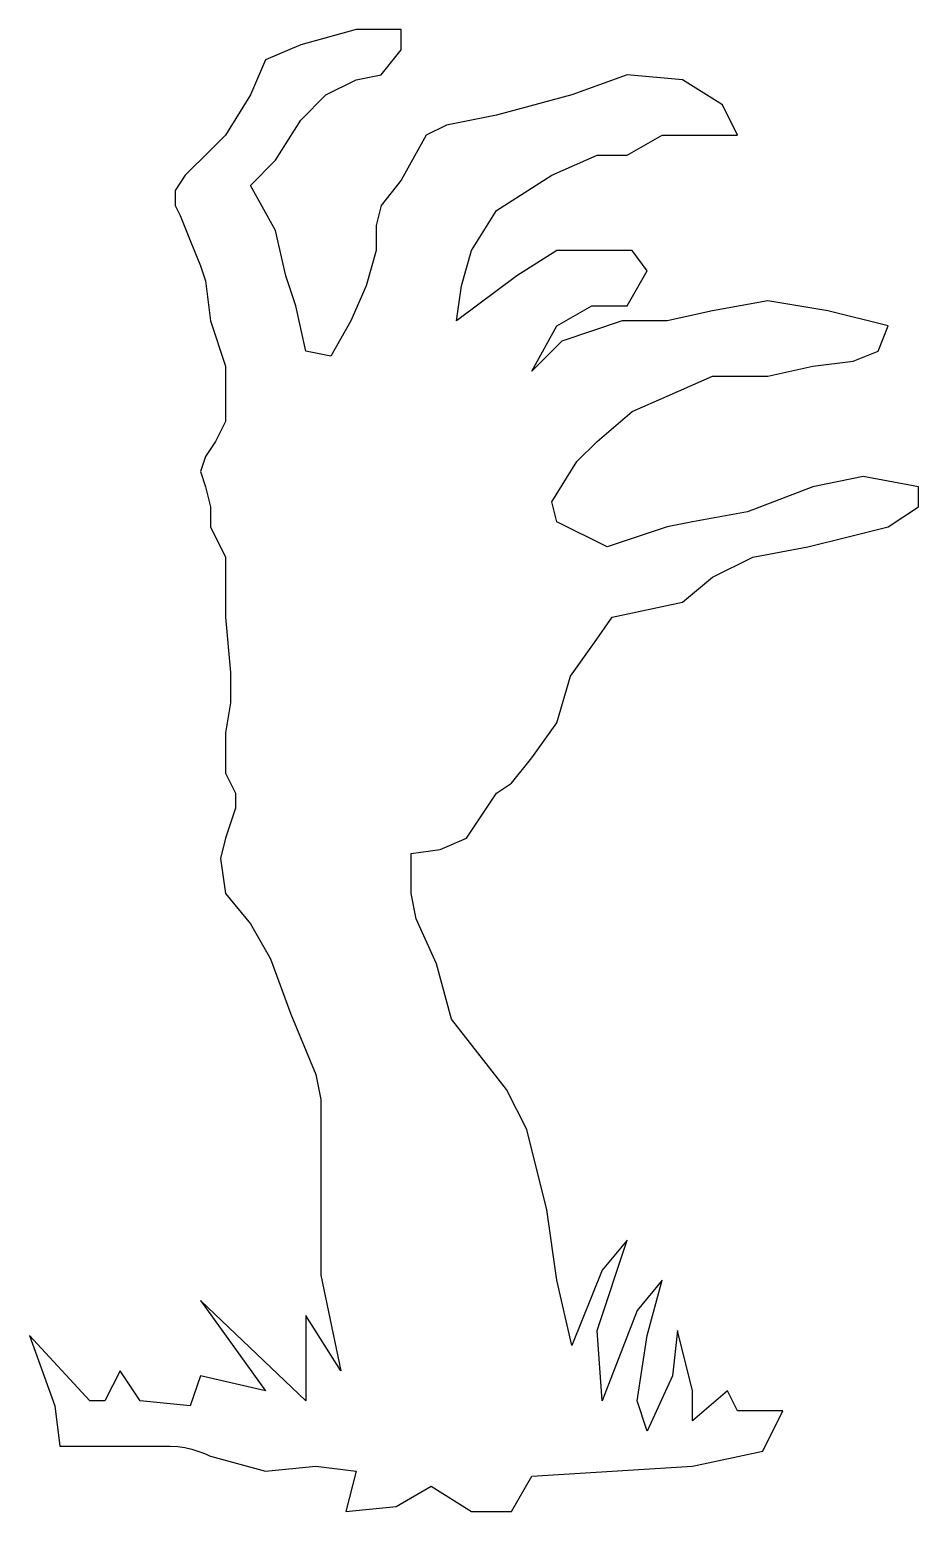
# Model space of a CAD drawing. Header units: centimetres. Extents: x -7 to 6.4, y -12.2 to 10.1.
import ezdxf

# ---------------------------------------------------------------- set-up
doc = ezdxf.new("R2010")
doc.units = ezdxf.units.CM
doc.header["$MEASUREMENT"] = 0
doc.layers.add('Layer 1', color=7, linetype='Continuous')

msp = doc.modelspace()

# ---------------------------------------------------------------- linework, layer by layer
at = {"layer": 'Layer 1', "lineweight": 25}
msp.add_open_spline([(-6.59315, -10.59568), (-6.59315, -10.59568), (-6.97113, -9.53735), (-6.97113, -9.53735), (-6.97113, -9.53735), (-6.97113, -9.53735), (-6.06399, -10.52009), (-6.06399, -10.52009), (-6.06399, -10.52009), (-6.06399, -10.52009), (-5.8372, -10.52009), (-5.8372, -10.52009), (-5.8372, -10.52009), (-5.8372, -10.52009), (-5.61042, -10.06652), (-5.61042, -10.06652), (-5.61042, -10.06652), (-5.61042, -10.06652), (-5.30804, -10.52009), (-5.30804, -10.52009), (-5.30804, -10.52009), (-5.30804, -10.52009), (-4.55208, -10.59568), (-4.55208, -10.59568), (-4.55208, -10.59568), (-4.55208, -10.59568), (-4.40089, -10.14211), (-4.40089, -10.14211), (-4.40089, -10.14211), (-4.40089, -10.14211), (-3.41815, -10.3689), (-3.41815, -10.3689), (-3.41815, -10.3689), (-3.41815, -10.3689), (-4.40089, -9.00818), (-4.40089, -9.00818), (-4.40089, -9.00818), (-4.40089, -9.00818), (-2.81339, -10.52009), (-2.81339, -10.52009), (-2.81339, -10.52009), (-2.81339, -10.52009), (-2.81339, -9.23497), (-2.81339, -9.23497), (-2.81339, -9.23497), (-2.81339, -9.23497), (-2.28423, -10.06652), (-2.28423, -10.06652), (-2.28423, -10.06652), (-2.28423, -10.06652), (-2.58661, -8.63021), (-2.58661, -8.63021), (-2.58661, -8.63021), (-2.58661, -8.63021), (-2.58661, -7.79866), (-2.58661, -7.79866), (-2.58661, -7.79866), (-2.58661, -7.79866), (-2.58661, -7.04271), (-2.58661, -7.04271), (-2.58661, -7.04271), (-2.58661, -7.04271), (-2.58661, -6.36235), (-2.58661, -6.36235), (-2.58661, -6.36235), (-2.58661, -6.36235), (-2.58661, -5.98437), (-2.58661, -5.98437), (-2.58661, -5.98437), (-2.58661, -5.98437), (-2.6622, -5.6064), (-2.6622, -5.6064), (-2.6622, -5.6064), (-2.6622, -5.6064), (-3.04018, -4.69926), (-3.04018, -4.69926), (-3.04018, -4.69926), (-3.04018, -4.69926), (-3.34256, -3.86771), (-3.34256, -3.86771), (-3.34256, -3.86771), (-3.34256, -3.86771), (-3.64494, -3.33854), (-3.64494, -3.33854), (-3.64494, -3.33854), (-3.64494, -3.33854), (-4.02292, -2.88497), (-4.02292, -2.88497), (-4.02292, -2.88497), (-4.02292, -2.88497), (-4.09851, -2.3558), (-4.09851, -2.3558), (-4.09851, -2.3558), (-4.09851, -2.3558), (-4.02292, -2.05342), (-4.02292, -2.05342), (-4.02292, -2.05342), (-4.02292, -2.05342), (-3.87173, -1.59985), (-3.87173, -1.59985), (-3.87173, -1.59985), (-3.87173, -1.59985), (-3.87173, -1.37307), (-3.87173, -1.37307), (-3.87173, -1.37307), (-3.87173, -1.37307), (-4.02292, -1.07068), (-4.02292, -1.07068), (-4.02292, -1.07068), (-4.02292, -1.07068), (-4.02292, -0.91949), (-4.02292, -0.91949), (-4.02292, -0.91949), (-4.02292, -0.91949), (-4.02292, -0.46592), (-4.02292, -0.46592), (-4.02292, -0.46592), (-4.02292, -0.46592), (-3.94732, -0.01235), (-3.94732, -0.01235), (-3.94732, -0.01235), (-3.94732, -0.01235), (-3.94732, 0.44122), (-3.94732, 0.44122), (-3.94732, 0.44122), (-3.94732, 0.44122), (-4.02292, 1.27277), (-4.02292, 1.27277), (-4.02292, 1.27277), (-4.02292, 1.27277), (-4.02292, 1.80193), (-4.02292, 1.80193), (-4.02292, 1.80193), (-4.02292, 1.80193), (-4.02292, 2.17991), (-4.02292, 2.17991), (-4.02292, 2.17991), (-4.02292, 2.17991), (-4.2497, 2.63348), (-4.2497, 2.63348), (-4.2497, 2.63348), (-4.2497, 2.63348), (-4.2497, 2.93586), (-4.2497, 2.93586), (-4.2497, 2.93586), (-4.2497, 2.93586), (-4.3253, 3.23824), (-4.3253, 3.23824), (-4.3253, 3.23824), (-4.3253, 3.23824), (-4.40089, 3.46503), (-4.40089, 3.46503), (-4.40089, 3.46503), (-4.40089, 3.46503), (-4.3253, 3.69182), (-4.3253, 3.69182), (-4.3253, 3.69182), (-4.3253, 3.69182), (-4.17411, 3.9186), (-4.17411, 3.9186), (-4.17411, 3.9186), (-4.17411, 3.9186), (-4.02292, 4.22098), (-4.02292, 4.22098), (-4.02292, 4.22098), (-4.02292, 4.22098), (-4.02292, 4.67455), (-4.02292, 4.67455), (-4.02292, 4.67455), (-4.02292, 4.67455), (-4.02292, 5.05253), (-4.02292, 5.05253), (-4.02292, 5.05253), (-4.02292, 5.05253), (-4.2497, 5.73289), (-4.2497, 5.73289), (-4.2497, 5.73289), (-4.2497, 5.73289), (-4.3253, 6.33765), (-4.3253, 6.33765), (-4.3253, 6.33765), (-4.3253, 6.33765), (-4.40089, 6.56443), (-4.40089, 6.56443), (-4.40089, 6.56443), (-4.40089, 6.56443), (-4.55208, 6.94241), (-4.55208, 6.94241), (-4.55208, 6.94241), (-4.55208, 6.94241), (-4.70327, 7.32039), (-4.70327, 7.32039), (-4.70327, 7.32039), (-4.70327, 7.32039), (-4.77887, 7.47158), (-4.77887, 7.47158), (-4.77887, 7.47158), (-4.77887, 7.47158), (-4.77887, 7.69836), (-4.77887, 7.69836), (-4.77887, 7.69836), (-4.77887, 7.69836), (-4.62768, 7.92515), (-4.62768, 7.92515), (-4.62768, 7.92515), (-4.62768, 7.92515), (-4.2497, 8.30313), (-4.2497, 8.30313), (-4.2497, 8.30313), (-4.2497, 8.30313), (-4.02292, 8.52991), (-4.02292, 8.52991), (-4.02292, 8.52991), (-4.02292, 8.52991), (-3.64494, 9.13467), (-3.64494, 9.13467), (-3.64494, 9.13467), (-3.64494, 9.13467), (-3.41815, 9.66384), (-3.41815, 9.66384), (-3.41815, 9.66384), (-3.41815, 9.66384), (-2.88899, 9.89063), (-2.88899, 9.89063), (-2.88899, 9.89063), (-2.88899, 9.89063), (-2.05744, 10.11741), (-2.05744, 10.11741), (-2.05744, 10.11741), (-2.05744, 10.11741), (-1.37708, 10.11741), (-1.37708, 10.11741), (-1.37708, 10.11741), (-1.37708, 10.11741), (-1.37708, 9.81503), (-1.37708, 9.81503), (-1.37708, 9.81503), (-1.37708, 9.81503), (-1.67946, 9.43705), (-1.67946, 9.43705), (-1.67946, 9.43705), (-1.67946, 9.43705), (-2.05744, 9.36146), (-2.05744, 9.36146), (-2.05744, 9.36146), (-2.05744, 9.36146), (-2.51101, 9.13467), (-2.51101, 9.13467), (-2.51101, 9.13467), (-2.51101, 9.13467), (-2.88899, 8.7567), (-2.88899, 8.7567), (-2.88899, 8.7567), (-2.88899, 8.7567), (-3.26696, 8.15193), (-3.26696, 8.15193), (-3.26696, 8.15193), (-3.26696, 8.15193), (-3.64494, 7.77396), (-3.64494, 7.77396), (-3.64494, 7.77396), (-3.64494, 7.77396), (-3.26696, 7.0936), (-3.26696, 7.0936), (-3.26696, 7.0936), (-3.26696, 7.0936), (-3.11577, 6.41324), (-3.11577, 6.41324), (-3.11577, 6.41324), (-3.11577, 6.41324), (-2.96458, 5.95967), (-2.96458, 5.95967), (-2.96458, 5.95967), (-2.96458, 5.95967), (-2.81339, 5.27932), (-2.81339, 5.27932), (-2.81339, 5.27932), (-2.81339, 5.27932), (-2.43542, 5.20372), (-2.43542, 5.20372), (-2.43542, 5.20372), (-2.43542, 5.20372), (-2.13304, 5.73289), (-2.13304, 5.73289), (-2.13304, 5.73289), (-2.13304, 5.73289), (-1.90625, 6.26205), (-1.90625, 6.26205), (-1.90625, 6.26205), (-1.90625, 6.26205), (-1.75506, 6.79122), (-1.75506, 6.79122), (-1.75506, 6.79122), (-1.75506, 6.79122), (-1.75506, 7.1692), (-1.75506, 7.1692), (-1.75506, 7.1692), (-1.75506, 7.1692), (-1.67946, 7.47158), (-1.67946, 7.47158), (-1.67946, 7.47158), (-1.67946, 7.47158), (-1.37708, 7.84955), (-1.37708, 7.84955), (-1.37708, 7.84955), (-1.37708, 7.84955), (-0.99911, 8.52991), (-0.99911, 8.52991), (-0.99911, 8.52991), (-0.99911, 8.52991), (-0.69673, 8.6811), (-0.69673, 8.6811), (-0.69673, 8.6811), (-0.69673, 8.6811), (0.05923, 8.83229), (0.05923, 8.83229), (0.05923, 8.83229), (0.05923, 8.83229), (1.19315, 9.13467), (1.19315, 9.13467), (1.19315, 9.13467), (1.19315, 9.13467), (2.0247, 9.43705), (2.0247, 9.43705), (2.0247, 9.43705), (2.0247, 9.43705), (2.85625, 9.36146), (2.85625, 9.36146), (2.85625, 9.36146), (2.85625, 9.36146), (3.46101, 8.98348), (3.46101, 8.98348), (3.46101, 8.98348), (3.46101, 8.98348), (3.6878, 8.52991), (3.6878, 8.52991), (3.6878, 8.52991), (3.6878, 8.52991), (3.08304, 8.52991), (3.08304, 8.52991), (3.08304, 8.52991), (3.08304, 8.52991), (2.55387, 8.52991), (2.55387, 8.52991), (2.55387, 8.52991), (2.55387, 8.52991), (2.0247, 8.22753), (2.0247, 8.22753), (2.0247, 8.22753), (2.0247, 8.22753), (1.57113, 8.22753), (1.57113, 8.22753), (1.57113, 8.22753), (1.57113, 8.22753), (0.89077, 7.92515), (0.89077, 7.92515), (0.89077, 7.92515), (0.89077, 7.92515), (0.05923, 7.39598), (0.05923, 7.39598), (0.05923, 7.39598), (0.05923, 7.39598), (-0.31875, 6.79122), (-0.31875, 6.79122), (-0.31875, 6.79122), (-0.31875, 6.79122), (-0.46994, 6.26205), (-0.46994, 6.26205), (-0.46994, 6.26205), (-0.46994, 6.26205), (-0.54554, 5.73289), (-0.54554, 5.73289), (-0.54554, 5.73289), (-0.54554, 5.73289), (0.36161, 6.41324), (0.36161, 6.41324), (0.36161, 6.41324), (0.36161, 6.41324), (0.96637, 6.79122), (0.96637, 6.79122), (0.96637, 6.79122), (0.96637, 6.79122), (1.57113, 6.79122), (1.57113, 6.79122), (1.57113, 6.79122), (1.57113, 6.79122), (2.1003, 6.79122), (2.1003, 6.79122), (2.1003, 6.79122), (2.1003, 6.79122), (2.32708, 6.48884), (2.32708, 6.48884), (2.32708, 6.48884), (2.32708, 6.48884), (2.0247, 5.95967), (2.0247, 5.95967), (2.0247, 5.95967), (2.0247, 5.95967), (1.49554, 5.95967), (1.49554, 5.95967), (1.49554, 5.95967), (1.49554, 5.95967), (0.96637, 5.65729), (0.96637, 5.65729), (0.96637, 5.65729), (0.96637, 5.65729), (0.58839, 4.97693), (0.58839, 4.97693), (0.58839, 4.97693), (0.58839, 4.97693), (1.04196, 5.43051), (1.04196, 5.43051), (1.04196, 5.43051), (1.04196, 5.43051), (1.94911, 5.73289), (1.94911, 5.73289), (1.94911, 5.73289), (1.94911, 5.73289), (2.62946, 5.73289), (2.62946, 5.73289), (2.62946, 5.73289), (2.62946, 5.73289), (3.30982, 5.88408), (3.30982, 5.88408), (3.30982, 5.88408), (3.30982, 5.88408), (4.14137, 6.03527), (4.14137, 6.03527), (4.14137, 6.03527), (4.14137, 6.03527), (5.04851, 5.88408), (5.04851, 5.88408), (5.04851, 5.88408), (5.04851, 5.88408), (5.95565, 5.65729), (5.95565, 5.65729), (5.95565, 5.65729), (5.95565, 5.65729), (5.80446, 5.27932), (5.80446, 5.27932), (5.80446, 5.27932), (5.80446, 5.27932), (5.42649, 5.12813), (5.42649, 5.12813), (5.42649, 5.12813), (5.42649, 5.12813), (4.82173, 5.05253), (4.82173, 5.05253), (4.82173, 5.05253), (4.82173, 5.05253), (4.14137, 4.90134), (4.14137, 4.90134), (4.14137, 4.90134), (4.14137, 4.90134), (3.30982, 4.90134), (3.30982, 4.90134), (3.30982, 4.90134), (3.30982, 4.90134), (2.62946, 4.59896), (2.62946, 4.59896), (2.62946, 4.59896), (2.62946, 4.59896), (2.1003, 4.37217), (2.1003, 4.37217), (2.1003, 4.37217), (2.1003, 4.37217), (1.57113, 3.9186), (1.57113, 3.9186), (1.57113, 3.9186), (1.57113, 3.9186), (1.26875, 3.61622), (1.26875, 3.61622), (1.26875, 3.61622), (1.26875, 3.61622), (0.89077, 3.01146), (0.89077, 3.01146), (0.89077, 3.01146), (0.89077, 3.01146), (0.96637, 2.70908), (0.96637, 2.70908), (0.96637, 2.70908), (0.96637, 2.70908), (1.72232, 2.3311), (1.72232, 2.3311), (1.72232, 2.3311), (1.72232, 2.3311), (2.62946, 2.63348), (2.62946, 2.63348), (2.62946, 2.63348), (2.62946, 2.63348), (3.00744, 2.70908), (3.00744, 2.70908), (3.00744, 2.70908), (3.00744, 2.70908), (3.83899, 2.86027), (3.83899, 2.86027), (3.83899, 2.86027), (3.83899, 2.86027), (4.82173, 3.23824), (4.82173, 3.23824), (4.82173, 3.23824), (4.82173, 3.23824), (5.57768, 3.38943), (5.57768, 3.38943), (5.57768, 3.38943), (5.57768, 3.38943), (6.40923, 3.23824), (6.40923, 3.23824), (6.40923, 3.23824), (6.40923, 3.23824), (6.40923, 2.93586), (6.40923, 2.93586), (6.40923, 2.93586), (6.40923, 2.93586), (5.95565, 2.63348), (5.95565, 2.63348), (5.95565, 2.63348), (5.95565, 2.63348), (5.35089, 2.48229), (5.35089, 2.48229), (5.35089, 2.48229), (5.35089, 2.48229), (4.74613, 2.3311), (4.74613, 2.3311), (4.74613, 2.3311), (4.74613, 2.3311), (3.91458, 2.17991), (3.91458, 2.17991), (3.91458, 2.17991), (3.91458, 2.17991), (3.30982, 1.87753), (3.30982, 1.87753), (3.30982, 1.87753), (3.30982, 1.87753), (2.85625, 1.49955), (2.85625, 1.49955), (2.85625, 1.49955), (2.85625, 1.49955), (1.79792, 1.27277), (1.79792, 1.27277), (1.79792, 1.27277), (1.79792, 1.27277), (1.53333, 0.89479), (1.53333, 0.89479), (1.53333, 0.89479), (1.53333, 0.89479), (1.17426, 0.38452), (1.17426, 0.38452), (1.17426, 0.38452), (1.17426, 0.38452), (0.96637, -0.31473), (0.96637, -0.31473), (0.96637, -0.31473), (0.96637, -0.31473), (0.58839, -0.8439), (0.58839, -0.8439), (0.58839, -0.8439), (0.58839, -0.8439), (0.28601, -1.22187), (0.28601, -1.22187), (0.28601, -1.22187), (0.28601, -1.22187), (0.05923, -1.37307), (0.05923, -1.37307), (0.05923, -1.37307), (0.05923, -1.37307), (-0.39435, -2.05342), (-0.39435, -2.05342), (-0.39435, -2.05342), (-0.39435, -2.05342), (-0.79122, -2.22351), (-0.79122, -2.22351), (-0.79122, -2.22351), (-0.79122, -2.22351), (-1.22589, -2.28021), (-1.22589, -2.28021), (-1.22589, -2.28021), (-1.22589, -2.28021), (-1.22589, -2.88497), (-1.22589, -2.88497), (-1.22589, -2.88497), (-1.22589, -2.88497), (-1.1503, -3.26295), (-1.1503, -3.26295), (-1.1503, -3.26295), (-1.1503, -3.26295), (-0.84792, -3.9433), (-0.84792, -3.9433), (-0.84792, -3.9433), (-0.84792, -3.9433), (-0.62113, -4.77485), (-0.62113, -4.77485), (-0.62113, -4.77485), (-0.62113, -4.77485), (0.21042, -5.83318), (0.21042, -5.83318), (0.21042, -5.83318), (0.21042, -5.83318), (0.5128, -6.43795), (0.5128, -6.43795), (0.5128, -6.43795), (0.5128, -6.43795), (0.81518, -7.64747), (0.81518, -7.64747), (0.81518, -7.64747), (0.81518, -7.64747), (0.96637, -8.7058), (0.96637, -8.7058), (0.96637, -8.7058), (0.96637, -8.7058), (1.19315, -9.68854), (1.19315, -9.68854), (1.19315, -9.68854), (1.19315, -9.68854), (1.64673, -8.55461), (1.64673, -8.55461), (1.64673, -8.55461), (1.64673, -8.55461), (2.0247, -8.10104), (2.0247, -8.10104), (2.0247, -8.10104), (2.0247, -8.10104), (1.57113, -9.46176), (1.57113, -9.46176), (1.57113, -9.46176), (1.57113, -9.46176), (1.64673, -10.52009), (1.64673, -10.52009), (1.64673, -10.52009), (1.64673, -10.52009), (2.17589, -9.15937), (2.17589, -9.15937), (2.17589, -9.15937), (2.17589, -9.15937), (2.55387, -8.7058), (2.55387, -8.7058), (2.55387, -8.7058), (2.55387, -8.7058), (2.32708, -9.53735), (2.32708, -9.53735), (2.32708, -9.53735), (2.32708, -9.53735), (2.17589, -10.52009), (2.17589, -10.52009), (2.17589, -10.52009), (2.17589, -10.52009), (2.32708, -10.97366), (2.32708, -10.97366), (2.32708, -10.97366), (2.32708, -10.97366), (2.70506, -10.14211), (2.70506, -10.14211), (2.70506, -10.14211), (2.70506, -10.14211), (2.78065, -9.46176), (2.78065, -9.46176), (2.78065, -9.46176), (2.78065, -9.46176), (3.00744, -10.3689), (3.00744, -10.3689), (3.00744, -10.3689), (3.00744, -10.3689), (3.00744, -10.82247), (3.00744, -10.82247), (3.00744, -10.82247), (3.00744, -10.82247), (3.53661, -10.3689), (3.53661, -10.3689), (3.53661, -10.3689), (3.53661, -10.3689), (3.6878, -10.67128), (3.6878, -10.67128), (3.6878, -10.67128), (3.6878, -10.67128), (4.36815, -10.67128), (4.36815, -10.67128), (4.36815, -10.67128), (4.36815, -10.67128), (4.06577, -11.27604), (4.06577, -11.27604), (4.06577, -11.27604), (4.06577, -11.27604), (3.00744, -11.50283), (3.00744, -11.50283), (3.00744, -11.50283), (3.00744, -11.50283), (0.58839, -11.65402), (0.58839, -11.65402), (0.58839, -11.65402), (0.58839, -11.65402), (0.28601, -12.18318), (0.28601, -12.18318), (0.28601, -12.18318), (0.28601, -12.18318), (-0.31875, -12.18318), (-0.31875, -12.18318), (-0.31875, -12.18318), (-0.31875, -12.18318), (-0.92351, -11.80521), (-0.92351, -11.80521), (-0.92351, -11.80521), (-0.92351, -11.80521), (-1.45268, -12.10759), (-1.45268, -12.10759), (-1.45268, -12.10759), (-1.45268, -12.10759), (-2.20863, -12.18318), (-2.20863, -12.18318), (-2.20863, -12.18318), (-2.20863, -12.18318), (-2.05744, -11.57842), (-2.05744, -11.57842), (-2.05744, -11.57842), (-2.05744, -11.57842), (-2.6622, -11.50283), (-2.6622, -11.50283), (-2.6622, -11.50283), (-2.6622, -11.50283), (-3.41815, -11.57842), (-3.41815, -11.57842), (-3.41815, -11.57842), (-3.41815, -11.57842), (-4.2497, -11.35164), (-4.2497, -11.35164), (-4.2497, -11.35164), (-4.2497, -11.35164), (-4.55208, -11.20045), (-4.85446, -11.20045), (-4.85446, -11.20045), (-5.15685, -11.20045), (-5.98839, -11.20045), (-5.98839, -11.20045), (-5.98839, -11.20045), (-5.98839, -11.20045), (-6.51756, -11.20045), (-6.51756, -11.20045), (-6.51756, -11.20045), (-6.51756, -11.20045), (-6.59315, -10.59568), (-6.59315, -10.59568)], degree=3, knots=[0, 0, 0, 0, 0.00537634, 0.00537634, 0.00537634, 0.00537634, 0.01075269, 0.01075269, 0.01075269, 0.01075269, 0.01612903, 0.01612903, 0.01612903, 0.01612903, 0.02150538, 0.02150538, 0.02150538, 0.02150538, 0.02688172, 0.02688172, 0.02688172, 0.02688172, 0.03225806, 0.03225806, 0.03225806, 0.03225806, 0.03763441, 0.03763441, 0.03763441, 0.03763441, 0.04301075, 0.04301075, 0.04301075, 0.04301075, 0.0483871, 0.0483871, 0.0483871, 0.0483871, 0.05376344, 0.05376344, 0.05376344, 0.05376344, 0.05913978, 0.05913978, 0.05913978, 0.05913978, 0.06451613, 0.06451613, 0.06451613, 0.06451613, 0.06989247, 0.06989247, 0.06989247, 0.06989247, 0.07526882, 0.07526882, 0.07526882, 0.07526882, 0.08064516, 0.08064516, 0.08064516, 0.08064516, 0.08602151, 0.08602151, 0.08602151, 0.08602151, 0.09139785, 0.09139785, 0.09139785, 0.09139785, 0.09677419, 0.09677419, 0.09677419, 0.09677419, 0.10215054, 0.10215054, 0.10215054, 0.10215054, 0.10752688, 0.10752688, 0.10752688, 0.10752688, 0.11290323, 0.11290323, 0.11290323, 0.11290323, 0.11827957, 0.11827957, 0.11827957, 0.11827957, 0.12365591, 0.12365591, 0.12365591, 0.12365591, 0.12903226, 0.12903226, 0.12903226, 0.12903226, 0.1344086, 0.1344086, 0.1344086, 0.1344086, 0.13978495, 0.13978495, 0.13978495, 0.13978495, 0.14516129, 0.14516129, 0.14516129, 0.14516129, 0.15053763, 0.15053763, 0.15053763, 0.15053763, 0.15591398, 0.15591398, 0.15591398, 0.15591398, 0.16129032, 0.16129032, 0.16129032, 0.16129032, 0.16666667, 0.16666667, 0.16666667, 0.16666667, 0.17204301, 0.17204301, 0.17204301, 0.17204301, 0.17741935, 0.17741935, 0.17741935, 0.17741935, 0.1827957, 0.1827957, 0.1827957, 0.1827957, 0.18817204, 0.18817204, 0.18817204, 0.18817204, 0.19354839, 0.19354839, 0.19354839, 0.19354839, 0.19892473, 0.19892473, 0.19892473, 0.19892473, 0.20430108, 0.20430108, 0.20430108, 0.20430108, 0.20967742, 0.20967742, 0.20967742, 0.20967742, 0.21505376, 0.21505376, 0.21505376, 0.21505376, 0.22043011, 0.22043011, 0.22043011, 0.22043011, 0.22580645, 0.22580645, 0.22580645, 0.22580645, 0.2311828, 0.2311828, 0.2311828, 0.2311828, 0.23655914, 0.23655914, 0.23655914, 0.23655914, 0.24193548, 0.24193548, 0.24193548, 0.24193548, 0.24731183, 0.24731183, 0.24731183, 0.24731183, 0.25268817, 0.25268817, 0.25268817, 0.25268817, 0.25806452, 0.25806452, 0.25806452, 0.25806452, 0.26344086, 0.26344086, 0.26344086, 0.26344086, 0.2688172, 0.2688172, 0.2688172, 0.2688172, 0.27419355, 0.27419355, 0.27419355, 0.27419355, 0.27956989, 0.27956989, 0.27956989, 0.27956989, 0.28494624, 0.28494624, 0.28494624, 0.28494624, 0.29032258, 0.29032258, 0.29032258, 0.29032258, 0.29569892, 0.29569892, 0.29569892, 0.29569892, 0.30107527, 0.30107527, 0.30107527, 0.30107527, 0.30645161, 0.30645161, 0.30645161, 0.30645161, 0.31182796, 0.31182796, 0.31182796, 0.31182796, 0.3172043, 0.3172043, 0.3172043, 0.3172043, 0.32258065, 0.32258065, 0.32258065, 0.32258065, 0.32795699, 0.32795699, 0.32795699, 0.32795699, 0.33333333, 0.33333333, 0.33333333, 0.33333333, 0.33870968, 0.33870968, 0.33870968, 0.33870968, 0.34408602, 0.34408602, 0.34408602, 0.34408602, 0.34946237, 0.34946237, 0.34946237, 0.34946237, 0.35483871, 0.35483871, 0.35483871, 0.35483871, 0.36021505, 0.36021505, 0.36021505, 0.36021505, 0.3655914, 0.3655914, 0.3655914, 0.3655914, 0.37096774, 0.37096774, 0.37096774, 0.37096774, 0.37634409, 0.37634409, 0.37634409, 0.37634409, 0.38172043, 0.38172043, 0.38172043, 0.38172043, 0.38709677, 0.38709677, 0.38709677, 0.38709677, 0.39247312, 0.39247312, 0.39247312, 0.39247312, 0.39784946, 0.39784946, 0.39784946, 0.39784946, 0.40322581, 0.40322581, 0.40322581, 0.40322581, 0.40860215, 0.40860215, 0.40860215, 0.40860215, 0.41397849, 0.41397849, 0.41397849, 0.41397849, 0.41935484, 0.41935484, 0.41935484, 0.41935484, 0.42473118, 0.42473118, 0.42473118, 0.42473118, 0.43010753, 0.43010753, 0.43010753, 0.43010753, 0.43548387, 0.43548387, 0.43548387, 0.43548387, 0.44086022, 0.44086022, 0.44086022, 0.44086022, 0.44623656, 0.44623656, 0.44623656, 0.44623656, 0.4516129, 0.4516129, 0.4516129, 0.4516129, 0.45698925, 0.45698925, 0.45698925, 0.45698925, 0.46236559, 0.46236559, 0.46236559, 0.46236559, 0.46774194, 0.46774194, 0.46774194, 0.46774194, 0.47311828, 0.47311828, 0.47311828, 0.47311828, 0.47849462, 0.47849462, 0.47849462, 0.47849462, 0.48387097, 0.48387097, 0.48387097, 0.48387097, 0.48924731, 0.48924731, 0.48924731, 0.48924731, 0.49462366, 0.49462366, 0.49462366, 0.49462366, 0.5, 0.5, 0.5, 0.5, 0.50537634, 0.50537634, 0.50537634, 0.50537634, 0.51075269, 0.51075269, 0.51075269, 0.51075269, 0.51612903, 0.51612903, 0.51612903, 0.51612903, 0.52150538, 0.52150538, 0.52150538, 0.52150538, 0.52688172, 0.52688172, 0.52688172, 0.52688172, 0.53225806, 0.53225806, 0.53225806, 0.53225806, 0.53763441, 0.53763441, 0.53763441, 0.53763441, 0.54301075, 0.54301075, 0.54301075, 0.54301075, 0.5483871, 0.5483871, 0.5483871, 0.5483871, 0.55376344, 0.55376344, 0.55376344, 0.55376344, 0.55913978, 0.55913978, 0.55913978, 0.55913978, 0.56451613, 0.56451613, 0.56451613, 0.56451613, 0.56989247, 0.56989247, 0.56989247, 0.56989247, 0.57526882, 0.57526882, 0.57526882, 0.57526882, 0.58064516, 0.58064516, 0.58064516, 0.58064516, 0.58602151, 0.58602151, 0.58602151, 0.58602151, 0.59139785, 0.59139785, 0.59139785, 0.59139785, 0.59677419, 0.59677419, 0.59677419, 0.59677419, 0.60215054, 0.60215054, 0.60215054, 0.60215054, 0.60752688, 0.60752688, 0.60752688, 0.60752688, 0.61290323, 0.61290323, 0.61290323, 0.61290323, 0.61827957, 0.61827957, 0.61827957, 0.61827957, 0.62365591, 0.62365591, 0.62365591, 0.62365591, 0.62903226, 0.62903226, 0.62903226, 0.62903226, 0.6344086, 0.6344086, 0.6344086, 0.6344086, 0.63978495, 0.63978495, 0.63978495, 0.63978495, 0.64516129, 0.64516129, 0.64516129, 0.64516129, 0.65053763, 0.65053763, 0.65053763, 0.65053763, 0.65591398, 0.65591398, 0.65591398, 0.65591398, 0.66129032, 0.66129032, 0.66129032, 0.66129032, 0.66666667, 0.66666667, 0.66666667, 0.66666667, 0.67204301, 0.67204301, 0.67204301, 0.67204301, 0.67741935, 0.67741935, 0.67741935, 0.67741935, 0.6827957, 0.6827957, 0.6827957, 0.6827957, 0.68817204, 0.68817204, 0.68817204, 0.68817204, 0.69354839, 0.69354839, 0.69354839, 0.69354839, 0.69892473, 0.69892473, 0.69892473, 0.69892473, 0.70430108, 0.70430108, 0.70430108, 0.70430108, 0.70967742, 0.70967742, 0.70967742, 0.70967742, 0.71505376, 0.71505376, 0.71505376, 0.71505376, 0.72043011, 0.72043011, 0.72043011, 0.72043011, 0.72580645, 0.72580645, 0.72580645, 0.72580645, 0.7311828, 0.7311828, 0.7311828, 0.7311828, 0.73655914, 0.73655914, 0.73655914, 0.73655914, 0.74193548, 0.74193548, 0.74193548, 0.74193548, 0.74731183, 0.74731183, 0.74731183, 0.74731183, 0.75268817, 0.75268817, 0.75268817, 0.75268817, 0.75806452, 0.75806452, 0.75806452, 0.75806452, 0.76344086, 0.76344086, 0.76344086, 0.76344086, 0.7688172, 0.7688172, 0.7688172, 0.7688172, 0.77419355, 0.77419355, 0.77419355, 0.77419355, 0.77956989, 0.77956989, 0.77956989, 0.77956989, 0.78494624, 0.78494624, 0.78494624, 0.78494624, 0.79032258, 0.79032258, 0.79032258, 0.79032258, 0.79569892, 0.79569892, 0.79569892, 0.79569892, 0.80107527, 0.80107527, 0.80107527, 0.80107527, 0.80645161, 0.80645161, 0.80645161, 0.80645161, 0.81182796, 0.81182796, 0.81182796, 0.81182796, 0.8172043, 0.8172043, 0.8172043, 0.8172043, 0.82258065, 0.82258065, 0.82258065, 0.82258065, 0.82795699, 0.82795699, 0.82795699, 0.82795699, 0.83333333, 0.83333333, 0.83333333, 0.83333333, 0.83870968, 0.83870968, 0.83870968, 0.83870968, 0.84408602, 0.84408602, 0.84408602, 0.84408602, 0.84946237, 0.84946237, 0.84946237, 0.84946237, 0.85483871, 0.85483871, 0.85483871, 0.85483871, 0.86021505, 0.86021505, 0.86021505, 0.86021505, 0.8655914, 0.8655914, 0.8655914, 0.8655914, 0.87096774, 0.87096774, 0.87096774, 0.87096774, 0.87634409, 0.87634409, 0.87634409, 0.87634409, 0.88172043, 0.88172043, 0.88172043, 0.88172043, 0.88709677, 0.88709677, 0.88709677, 0.88709677, 0.89247312, 0.89247312, 0.89247312, 0.89247312, 0.89784946, 0.89784946, 0.89784946, 0.89784946, 0.90322581, 0.90322581, 0.90322581, 0.90322581, 0.90860215, 0.90860215, 0.90860215, 0.90860215, 0.91397849, 0.91397849, 0.91397849, 0.91397849, 0.91935484, 0.91935484, 0.91935484, 0.91935484, 0.92473118, 0.92473118, 0.92473118, 0.92473118, 0.93010753, 0.93010753, 0.93010753, 0.93010753, 0.93548387, 0.93548387, 0.93548387, 0.93548387, 0.94086022, 0.94086022, 0.94086022, 0.94086022, 0.94623656, 0.94623656, 0.94623656, 0.94623656, 0.9516129, 0.9516129, 0.9516129, 0.9516129, 0.95698925, 0.95698925, 0.95698925, 0.95698925, 0.96236559, 0.96236559, 0.96236559, 0.96236559, 0.96774194, 0.96774194, 0.96774194, 0.96774194, 0.97311828, 0.97311828, 0.97311828, 0.97311828, 0.97849462, 0.97849462, 0.97849462, 0.97849462, 0.98387097, 0.98387097, 0.98387097, 0.98387097, 0.98924731, 0.98924731, 0.98924731, 0.98924731, 1, 1, 1, 1], dxfattribs=at)

doc.saveas('drawing.dxf')
